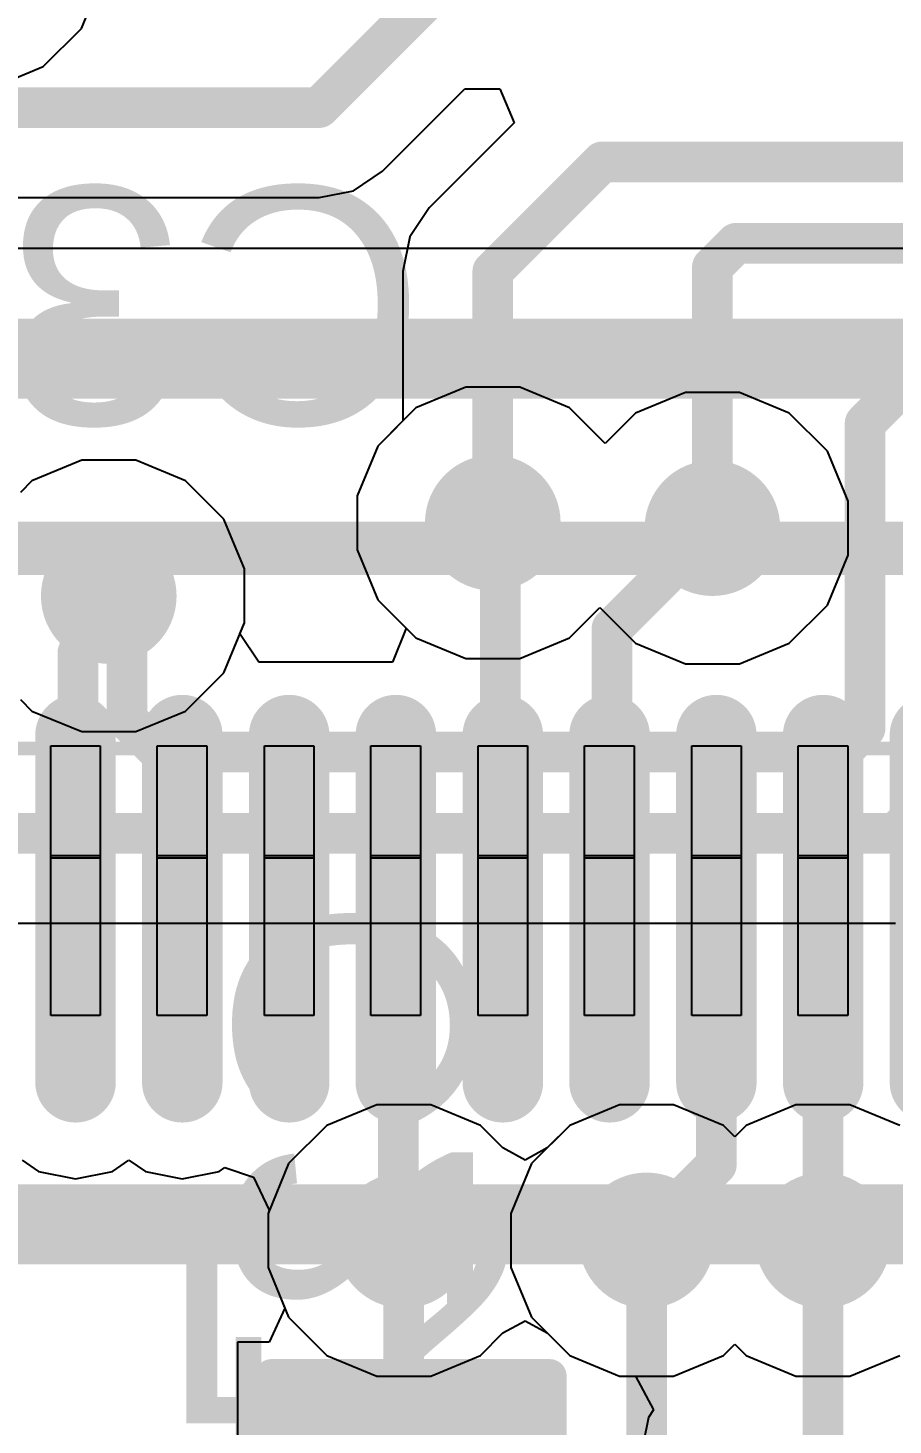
# Model space of a CAD drawing. Header units: inches. Extents: x -1 to 1.07, y -0.9 to 1.08.
# Drawn here: x -0.3859 to -0.2584, y -0.5272 to -0.3213 of the extents above; entities that cross this region are included whole.
import ezdxf

# ---------------------------------------------------------------- set-up
doc = ezdxf.new("R2010")
doc.units = ezdxf.units.IN
doc.header["$MEASUREMENT"] = 0
for name, color, linetype in [('BottomLayer', 5, 'Continuous'), ('BottomOverlay', 54, 'Continuous'), ('BottomPaste', 16, 'Continuous'), ('BottomSolder', 6, 'Continuous'), ('Mechanical15', 56, 'Continuous'), ('MidLayer1', 16, 'Continuous'), ('MidLayer2', 76, 'Continuous'), ('TopLayer', 1, 'Continuous'), ('TopOverlay', 2, 'Continuous'), ('TopPaste', 8, 'Continuous'), ('TopSolder', 216, 'Continuous'), ('ViaHoleLayer', 16, 'Continuous')]:
    doc.layers.add(name, color=color, linetype=linetype)
doc.styles.add('Arial', font='', dxfattribs={"height": 0.2})
doc.styles.get('Arial').set_extended_font_data('Arial')

# ---------------------------------------------------------------- blocks, each defined once
blk = doc.blocks.new('IC_V3S_22')
at = {"layer": 'TopLayer'}
h = blk.add_hatch(color=1, dxfattribs=at)
edge = h.paths.add_edge_path()
edge.add_arc((-0.1131, -0.32479), 0.003937, 180, 360)
edge.add_line((-0.109163, -0.32479), (-0.109163, -0.27361))
edge.add_arc((-0.1131, -0.27361), 0.003937, 0, 180)
edge.add_line((-0.117037, -0.27361), (-0.117037, -0.32479))
h = blk.add_hatch(color=1, dxfattribs=at)
edge = h.paths.add_edge_path()
edge.add_arc((-0.09736, -0.32479), 0.003937, 180, 360)
edge.add_line((-0.093423, -0.32479), (-0.093423, -0.27361))
edge.add_arc((-0.09736, -0.27361), 0.003937, 0, 180)
edge.add_line((-0.101297, -0.27361), (-0.101297, -0.32479))
h = blk.add_hatch(color=1, dxfattribs=at)
edge = h.paths.add_edge_path()
edge.add_arc((-0.0816, -0.32479), 0.003937, 180, 360)
edge.add_line((-0.077663, -0.32479), (-0.077663, -0.27361))
edge.add_arc((-0.0816, -0.27361), 0.003937, 0, 180)
edge.add_line((-0.085537, -0.27361), (-0.085537, -0.32479))
h = blk.add_hatch(color=1, dxfattribs=at)
edge = h.paths.add_edge_path()
edge.add_arc((-0.06587, -0.32479), 0.003937, 180, 360)
edge.add_line((-0.061933, -0.32479), (-0.061933, -0.27361))
edge.add_arc((-0.06587, -0.27361), 0.003937, 0, 180)
edge.add_line((-0.069807, -0.27361), (-0.069807, -0.32479))
h = blk.add_hatch(color=1, dxfattribs=at)
edge = h.paths.add_edge_path()
edge.add_arc((-0.0501, -0.32479), 0.003937, 180, 360)
edge.add_line((-0.046163, -0.32479), (-0.046163, -0.27361))
edge.add_arc((-0.0501, -0.27361), 0.003937, 0, 180)
edge.add_line((-0.054037, -0.27361), (-0.054037, -0.32479))
h = blk.add_hatch(color=1, dxfattribs=at)
edge = h.paths.add_edge_path()
edge.add_arc((-0.03437, -0.32479), 0.003937, 180, 360)
edge.add_line((-0.030433, -0.32479), (-0.030433, -0.27361))
edge.add_arc((-0.03437, -0.27361), 0.003937, 0, 180)
edge.add_line((-0.038307, -0.27361), (-0.038307, -0.32479))
h = blk.add_hatch(color=1, dxfattribs=at)
edge = h.paths.add_edge_path()
edge.add_arc((-0.01862, -0.32479), 0.003937, 180, 360)
edge.add_line((-0.014683, -0.32479), (-0.014683, -0.27361))
edge.add_arc((-0.01862, -0.27361), 0.003937, 0, 180)
edge.add_line((-0.022557, -0.27361), (-0.022557, -0.32479))
h = blk.add_hatch(color=1, dxfattribs=at)
edge = h.paths.add_edge_path()
edge.add_arc((-0.00287, -0.32479), 0.003937, 180, 360)
edge.add_line((0.001067, -0.32479), (0.001067, -0.27361))
edge.add_arc((-0.00287, -0.27361), 0.003937, 0, 180)
edge.add_line((-0.006807, -0.27361), (-0.006807, -0.32479))
at = {"layer": 'TopPaste'}
h = blk.add_hatch(color=8, dxfattribs=at)
edge = h.paths.add_edge_path()
edge.add_arc((-0.1131, -0.32479), 0.003937, 180, 360)
edge.add_line((-0.109163, -0.32479), (-0.109163, -0.27361))
edge.add_arc((-0.1131, -0.27361), 0.003937, 0, 180)
edge.add_line((-0.117037, -0.27361), (-0.117037, -0.32479))
h = blk.add_hatch(color=8, dxfattribs=at)
edge = h.paths.add_edge_path()
edge.add_arc((-0.09736, -0.32479), 0.003937, 180, 360)
edge.add_line((-0.093423, -0.32479), (-0.093423, -0.27361))
edge.add_arc((-0.09736, -0.27361), 0.003937, 0, 180)
edge.add_line((-0.101297, -0.27361), (-0.101297, -0.32479))
h = blk.add_hatch(color=8, dxfattribs=at)
edge = h.paths.add_edge_path()
edge.add_arc((-0.0816, -0.32479), 0.003937, 180, 360)
edge.add_line((-0.077663, -0.32479), (-0.077663, -0.27361))
edge.add_arc((-0.0816, -0.27361), 0.003937, 0, 180)
edge.add_line((-0.085537, -0.27361), (-0.085537, -0.32479))
h = blk.add_hatch(color=8, dxfattribs=at)
edge = h.paths.add_edge_path()
edge.add_arc((-0.06587, -0.32479), 0.003937, 180, 360)
edge.add_line((-0.061933, -0.32479), (-0.061933, -0.27361))
edge.add_arc((-0.06587, -0.27361), 0.003937, 0, 180)
edge.add_line((-0.069807, -0.27361), (-0.069807, -0.32479))
h = blk.add_hatch(color=8, dxfattribs=at)
edge = h.paths.add_edge_path()
edge.add_arc((-0.0501, -0.32479), 0.003937, 180, 360)
edge.add_line((-0.046163, -0.32479), (-0.046163, -0.27361))
edge.add_arc((-0.0501, -0.27361), 0.003937, 0, 180)
edge.add_line((-0.054037, -0.27361), (-0.054037, -0.32479))
h = blk.add_hatch(color=8, dxfattribs=at)
edge = h.paths.add_edge_path()
edge.add_arc((-0.03437, -0.32479), 0.003937, 180, 360)
edge.add_line((-0.030433, -0.32479), (-0.030433, -0.27361))
edge.add_arc((-0.03437, -0.27361), 0.003937, 0, 180)
edge.add_line((-0.038307, -0.27361), (-0.038307, -0.32479))
h = blk.add_hatch(color=8, dxfattribs=at)
edge = h.paths.add_edge_path()
edge.add_arc((-0.01862, -0.32479), 0.003937, 180, 360)
edge.add_line((-0.014683, -0.32479), (-0.014683, -0.27361))
edge.add_arc((-0.01862, -0.27361), 0.003937, 0, 180)
edge.add_line((-0.022557, -0.27361), (-0.022557, -0.32479))
h = blk.add_hatch(color=8, dxfattribs=at)
edge = h.paths.add_edge_path()
edge.add_arc((-0.00287, -0.32479), 0.003937, 180, 360)
edge.add_line((0.001067, -0.32479), (0.001067, -0.27361))
edge.add_arc((-0.00287, -0.27361), 0.003937, 0, 180)
edge.add_line((-0.006807, -0.27361), (-0.006807, -0.32479))
at = {"layer": 'TopSolder'}
h = blk.add_hatch(color=216, dxfattribs=at)
edge = h.paths.add_edge_path()
edge.add_arc((-0.1131, -0.32479), 0.005937, 180, 360)
edge.add_line((-0.107163, -0.32479), (-0.107163, -0.27361))
edge.add_arc((-0.1131, -0.27361), 0.005937, 0, 180)
edge.add_line((-0.119037, -0.27361), (-0.119037, -0.32479))
h = blk.add_hatch(color=216, dxfattribs=at)
edge = h.paths.add_edge_path()
edge.add_arc((-0.09736, -0.32479), 0.005937, 180, 360)
edge.add_line((-0.091423, -0.32479), (-0.091423, -0.27361))
edge.add_arc((-0.09736, -0.27361), 0.005937, 0, 180)
edge.add_line((-0.103297, -0.27361), (-0.103297, -0.32479))
h = blk.add_hatch(color=216, dxfattribs=at)
edge = h.paths.add_edge_path()
edge.add_arc((-0.0816, -0.32479), 0.005937, 180, 360)
edge.add_line((-0.075663, -0.32479), (-0.075663, -0.27361))
edge.add_arc((-0.0816, -0.27361), 0.005937, 0, 180)
edge.add_line((-0.087537, -0.27361), (-0.087537, -0.32479))
h = blk.add_hatch(color=216, dxfattribs=at)
edge = h.paths.add_edge_path()
edge.add_arc((-0.06587, -0.32479), 0.005937, 180, 360)
edge.add_line((-0.059933, -0.32479), (-0.059933, -0.27361))
edge.add_arc((-0.06587, -0.27361), 0.005937, 0, 180)
edge.add_line((-0.071807, -0.27361), (-0.071807, -0.32479))
h = blk.add_hatch(color=216, dxfattribs=at)
edge = h.paths.add_edge_path()
edge.add_arc((-0.0501, -0.32479), 0.005937, 180, 360)
edge.add_line((-0.044163, -0.32479), (-0.044163, -0.27361))
edge.add_arc((-0.0501, -0.27361), 0.005937, 0, 180)
edge.add_line((-0.056037, -0.27361), (-0.056037, -0.32479))
h = blk.add_hatch(color=216, dxfattribs=at)
edge = h.paths.add_edge_path()
edge.add_arc((-0.03437, -0.32479), 0.005937, 180, 360)
edge.add_line((-0.028433, -0.32479), (-0.028433, -0.27361))
edge.add_arc((-0.03437, -0.27361), 0.005937, 0, 180)
edge.add_line((-0.040307, -0.27361), (-0.040307, -0.32479))
h = blk.add_hatch(color=216, dxfattribs=at)
edge = h.paths.add_edge_path()
edge.add_arc((-0.01862, -0.32479), 0.005937, 180, 360)
edge.add_line((-0.012683, -0.32479), (-0.012683, -0.27361))
edge.add_arc((-0.01862, -0.27361), 0.005937, 0, 180)
edge.add_line((-0.024557, -0.27361), (-0.024557, -0.32479))
h = blk.add_hatch(color=216, dxfattribs=at)
edge = h.paths.add_edge_path()
edge.add_arc((-0.00287, -0.32479), 0.005937, 180, 360)
edge.add_line((0.003067, -0.32479), (0.003067, -0.27361))
edge.add_arc((-0.00287, -0.27361), 0.005937, 0, 180)
edge.add_line((-0.008807, -0.27361), (-0.008807, -0.32479))
h = blk.add_hatch(color=216, dxfattribs=at)
edge = h.paths.add_edge_path()
edge.add_arc((0.01287, -0.32479), 0.005937, 180, 360)
edge.add_line((0.018807, -0.32479), (0.018807, -0.27361))
edge.add_arc((0.01287, -0.27361), 0.005937, 0, 180)
edge.add_line((0.006933, -0.27361), (0.006933, -0.32479))
at = {"layer": 'Mechanical15'}
for p, q in [((-0.116742, -0.291732), (-0.116742, -0.275197)), ((-0.116742, -0.275197), (-0.109458, -0.275197)), ((-0.109458, -0.275197), (-0.109458, -0.291732)), ((-0.101042, -0.291732), (-0.101042, -0.275197)), ((-0.101042, -0.275197), (-0.093758, -0.275197)), ((-0.093758, -0.275197), (-0.093758, -0.291732)), ((-0.085242, -0.291732), (-0.085242, -0.275197)), ((-0.085242, -0.275197), (-0.077958, -0.275197)), ((-0.077958, -0.275197), (-0.077958, -0.291732)), ((-0.069542, -0.291732), (-0.069542, -0.275197)), ((-0.069542, -0.275197), (-0.062258, -0.275197)), ((-0.062258, -0.275197), (-0.062258, -0.291732)), ((-0.053742, -0.291732), (-0.053742, -0.275197)), ((-0.053742, -0.275197), (-0.046458, -0.275197)), ((-0.046458, -0.275197), (-0.046458, -0.291732)), ((-0.038042, -0.291732), (-0.038042, -0.275197)), ((-0.038042, -0.275197), (-0.030758, -0.275197)), ((-0.030758, -0.275197), (-0.030758, -0.291732)), ((-0.022242, -0.291732), (-0.022242, -0.275197)), ((-0.022242, -0.275197), (-0.014958, -0.275197)), ((-0.014958, -0.275197), (-0.014958, -0.291732)), ((-0.006542, -0.291732), (-0.006542, -0.275197)), ((-0.006542, -0.275197), (0.000742, -0.275197)), ((0.000742, -0.275197), (0.000742, -0.291732)), ((-0.116742, -0.314961), (-0.116742, -0.291339)), ((-0.116742, -0.291339), (-0.109458, -0.291339)), ((-0.116742, -0.291732), (-0.116742, -0.291732)), ((-0.109458, -0.291732), (-0.116742, -0.291732)), ((-0.109458, -0.291339), (-0.109458, -0.314961)), ((-0.101042, -0.314961), (-0.101042, -0.291339)), ((-0.101042, -0.291339), (-0.093758, -0.291339)), ((-0.101042, -0.291732), (-0.101042, -0.291732)), ((-0.093758, -0.291732), (-0.101042, -0.291732)), ((-0.093758, -0.291339), (-0.093758, -0.314961)), ((-0.085242, -0.314961), (-0.085242, -0.291339)), ((-0.085242, -0.291339), (-0.077958, -0.291339)), ((-0.085242, -0.291732), (-0.085242, -0.291732)), ((-0.077958, -0.291732), (-0.085242, -0.291732)), ((-0.077958, -0.291339), (-0.077958, -0.314961)), ((-0.069542, -0.314961), (-0.069542, -0.291339)), ((-0.069542, -0.291339), (-0.062258, -0.291339)), ((-0.069542, -0.291732), (-0.069542, -0.291732)), ((-0.062258, -0.291732), (-0.069542, -0.291732)), ((-0.062258, -0.291339), (-0.062258, -0.314961)), ((-0.053742, -0.314961), (-0.053742, -0.291339)), ((-0.053742, -0.291339), (-0.046458, -0.291339)), ((-0.053742, -0.291732), (-0.053742, -0.291732)), ((-0.046458, -0.291732), (-0.053742, -0.291732)), ((-0.046458, -0.291339), (-0.046458, -0.314961)), ((-0.038042, -0.314961), (-0.038042, -0.291339)), ((-0.038042, -0.291339), (-0.030758, -0.291339)), ((-0.038042, -0.291732), (-0.038042, -0.291732)), ((-0.030758, -0.291732), (-0.038042, -0.291732)), ((-0.030758, -0.291339), (-0.030758, -0.314961)), ((-0.022242, -0.314961), (-0.022242, -0.291339)), ((-0.022242, -0.291339), (-0.014958, -0.291339)), ((-0.022242, -0.291732), (-0.022242, -0.291732)), ((-0.014958, -0.291732), (-0.022242, -0.291732)), ((-0.014958, -0.291339), (-0.014958, -0.314961)), ((-0.006542, -0.314961), (-0.006542, -0.291339)), ((-0.006542, -0.291339), (0.000742, -0.291339)), ((-0.006542, -0.291732), (-0.006542, -0.291732)), ((0.000742, -0.291732), (-0.006542, -0.291732)), ((0.000742, -0.291339), (0.000742, -0.314961)), ((-0.116742, -0.314961), (-0.116742, -0.314961)), ((-0.109458, -0.314961), (-0.116742, -0.314961)), ((-0.101042, -0.314961), (-0.101042, -0.314961)), ((-0.093758, -0.314961), (-0.101042, -0.314961)), ((-0.085242, -0.314961), (-0.085242, -0.314961)), ((-0.077958, -0.314961), (-0.085242, -0.314961)), ((-0.069542, -0.314961), (-0.069542, -0.314961)), ((-0.062258, -0.314961), (-0.069542, -0.314961)), ((-0.053742, -0.314961), (-0.053742, -0.314961)), ((-0.046458, -0.314961), (-0.053742, -0.314961)), ((-0.038042, -0.314961), (-0.038042, -0.314961)), ((-0.030758, -0.314961), (-0.038042, -0.314961)), ((-0.022242, -0.314961), (-0.022242, -0.314961)), ((-0.014958, -0.314961), (-0.022242, -0.314961)), ((-0.006542, -0.314961), (-0.006542, -0.314961)), ((0.000742, -0.314961), (-0.006542, -0.314961))]:
    blk.add_line(p, q, dxfattribs=at)
blk.add_lwpolyline([(-0.270591, -0.275591, 0.002, 0.002, 0), (0.280591, -0.275591, 0.002, 0.002, 0)], format="xyseb", dxfattribs=at)
at = {"layer": 'TopOverlay'}
blk.add_lwpolyline([(-0.24106, -0.24606, 0.007874, 0.007874, 0), (0.25106, -0.24606, 0.007874, 0.007874, 0)], format="xyseb", dxfattribs=at)
blk = doc.blocks.new('C0603_S_B_102')
at = {"layer": 'BottomLayer'}
for points in [[(-0.015, 0.015), (0.015, 0.015), (0.015, -0.015), (-0.015, -0.015)], [(0.04, 0.015), (0.07, 0.015), (0.07, -0.015), (0.04, -0.015)]]:
    blk.add_hatch(color=5, dxfattribs=at).paths.add_polyline_path(points)
at = {"layer": 'BottomPaste'}
for points in [[(-0.015, 0.015), (0.015, 0.015), (0.015, -0.015), (-0.015, -0.015)], [(0.04, 0.015), (0.07, 0.015), (0.07, -0.015), (0.04, -0.015)]]:
    blk.add_hatch(color=16, dxfattribs=at).paths.add_polyline_path(points)
at = {"layer": 'BottomSolder'}
for points in [[(-0.019, 0.019), (0.019, 0.019), (0.019, -0.019), (-0.019, -0.019)], [(0.036, 0.019), (0.074, 0.019), (0.074, -0.019), (0.036, -0.019)]]:
    blk.add_hatch(color=6, dxfattribs=at).paths.add_polyline_path(points)
at = {"layer": 'BottomOverlay'}
for points in [[(0.014, 0.021, 0.005, 0.005, 0), (-0.02, 0.021, 0.005, 0.005, 0)], [(-0.02, 0.01, 0.005, 0.005, 0), (-0.02, 0.021, 0.005, 0.005, 0)], [(0.076, 0.021, 0.005, 0.005, 0), (0.041, 0.021, 0.005, 0.005, 0)], [(0.076, 0.011, 0.005, 0.005, 0), (0.076, 0.021, 0.005, 0.005, 0)], [(-0.02, -0.02, 0.005, 0.005, 0), (-0.02, 0.01, 0.005, 0.005, 0)], [(0.076, -0.02, 0.005, 0.005, 0), (0.076, 0.011, 0.005, 0.005, 0)], [(0.02362, -0.00787, 0.005, 0.005, 0), (0.02362, 0.00787, 0.005, 0.005, 0)], [(0.0315, -0.00787, 0.005, 0.005, 0), (0.0315, 0.00787, 0.005, 0.005, 0)], [(-0.02, -0.02, 0.005, 0.005, 0), (0.015, -0.02, 0.005, 0.005, 0)], [(0.076, -0.02, 0.005, 0.005, 0), (0.04, -0.02, 0.005, 0.005, 0)]]:
    blk.add_lwpolyline(points, format="xyseb", dxfattribs=at)
for points in [[(-0.02125, 0.021, 0.0025, 0.0025, 1), (-0.01875, 0.021, 0.0025, 0.0025, 1)], [(-0.02125, 0.021, 0.0025, 0.0025, 1), (-0.01875, 0.021, 0.0025, 0.0025, 1)], [(0.01275, 0.021, 0.0025, 0.0025, 1), (0.01525, 0.021, 0.0025, 0.0025, 1)], [(0.03975, 0.021, 0.0025, 0.0025, 1), (0.04225, 0.021, 0.0025, 0.0025, 1)], [(0.07475, 0.021, 0.0025, 0.0025, 1), (0.07725, 0.021, 0.0025, 0.0025, 1)], [(0.07475, 0.021, 0.0025, 0.0025, 1), (0.07725, 0.021, 0.0025, 0.0025, 1)], [(-0.02125, 0.01, 0.0025, 0.0025, 1), (-0.01875, 0.01, 0.0025, 0.0025, 1)], [(-0.02125, 0.01, 0.0025, 0.0025, 1), (-0.01875, 0.01, 0.0025, 0.0025, 1)], [(0.07475, 0.011, 0.0025, 0.0025, 1), (0.07725, 0.011, 0.0025, 0.0025, 1)], [(0.07475, 0.011, 0.0025, 0.0025, 1), (0.07725, 0.011, 0.0025, 0.0025, 1)], [(0.02237, 0.00787, 0.0025, 0.0025, 1), (0.02487, 0.00787, 0.0025, 0.0025, 1)], [(0.03025, 0.00787, 0.0025, 0.0025, 1), (0.03275, 0.00787, 0.0025, 0.0025, 1)], [(0.02237, -0.00787, 0.0025, 0.0025, 1), (0.02487, -0.00787, 0.0025, 0.0025, 1)], [(0.03025, -0.00787, 0.0025, 0.0025, 1), (0.03275, -0.00787, 0.0025, 0.0025, 1)], [(-0.02125, -0.02, 0.0025, 0.0025, 1), (-0.01875, -0.02, 0.0025, 0.0025, 1)], [(-0.02125, -0.02, 0.0025, 0.0025, 1), (-0.01875, -0.02, 0.0025, 0.0025, 1)], [(0.01375, -0.02, 0.0025, 0.0025, 1), (0.01625, -0.02, 0.0025, 0.0025, 1)], [(0.03875, -0.02, 0.0025, 0.0025, 1), (0.04125, -0.02, 0.0025, 0.0025, 1)], [(0.07475, -0.02, 0.0025, 0.0025, 1), (0.07725, -0.02, 0.0025, 0.0025, 1)], [(0.07475, -0.02, 0.0025, 0.0025, 1), (0.07725, -0.02, 0.0025, 0.0025, 1)]]:
    blk.add_lwpolyline(points, format="xyseb", close=True, dxfattribs=at)

msp = doc.modelspace()

# ---------------------------------------------------------------- hatches: boundary and pattern name
at = {"layer": 'BottomLayer'}
h = msp.add_hatch(color=5, dxfattribs=at)
edge = h.paths.add_edge_path()
edge.add_arc((-0.31738, -0.39422), 0.01, 0, 360)
h = msp.add_hatch(color=5, dxfattribs=at)
edge = h.paths.add_edge_path()
edge.add_arc((-0.285, -0.395), 0.01, 0, 360)
h = msp.add_hatch(color=5, dxfattribs=at)
edge = h.paths.add_edge_path()
edge.add_arc((-0.374, -0.405), 0.01, 0, 360)
h = msp.add_hatch(color=5, dxfattribs=at)
edge = h.paths.add_edge_path()
edge.add_arc((-0.33052, -0.5), 0.01, 0, 360)
h = msp.add_hatch(color=5, dxfattribs=at)
edge = h.paths.add_edge_path()
edge.add_arc((-0.29471, -0.5), 0.01, 0, 360)
h = msp.add_hatch(color=5, dxfattribs=at)
edge = h.paths.add_edge_path()
edge.add_arc((-0.26871, -0.5), 0.01, 0, 360)
at = {"layer": 'MidLayer1'}
h = msp.add_hatch(color=16, dxfattribs=at)
edge = h.paths.add_edge_path()
edge.add_arc((-0.31738, -0.39422), 0.01, 0, 360)
h = msp.add_hatch(color=16, dxfattribs=at)
edge = h.paths.add_edge_path()
edge.add_arc((-0.285, -0.395), 0.01, 0, 360)
h = msp.add_hatch(color=16, dxfattribs=at)
edge = h.paths.add_edge_path()
edge.add_arc((-0.374, -0.405), 0.01, 0, 360)
h = msp.add_hatch(color=16, dxfattribs=at)
edge = h.paths.add_edge_path()
edge.add_arc((-0.33052, -0.5), 0.01, 0, 360)
h = msp.add_hatch(color=16, dxfattribs=at)
edge = h.paths.add_edge_path()
edge.add_arc((-0.29471, -0.5), 0.01, 0, 360)
h = msp.add_hatch(color=16, dxfattribs=at)
edge = h.paths.add_edge_path()
edge.add_arc((-0.26871, -0.5), 0.01, 0, 360)
at = {"layer": 'MidLayer2'}
h = msp.add_hatch(color=76, dxfattribs=at)
edge = h.paths.add_edge_path()
edge.add_arc((-0.31738, -0.39422), 0.01, 0, 360)
h = msp.add_hatch(color=76, dxfattribs=at)
edge = h.paths.add_edge_path()
edge.add_arc((-0.285, -0.395), 0.01, 0, 360)
h = msp.add_hatch(color=76, dxfattribs=at)
edge = h.paths.add_edge_path()
edge.add_arc((-0.374, -0.405), 0.01, 0, 360)
h = msp.add_hatch(color=76, dxfattribs=at)
edge = h.paths.add_edge_path()
edge.add_arc((-0.33052, -0.5), 0.01, 0, 360)
h = msp.add_hatch(color=76, dxfattribs=at)
edge = h.paths.add_edge_path()
edge.add_arc((-0.29471, -0.5), 0.01, 0, 360)
h = msp.add_hatch(color=76, dxfattribs=at)
edge = h.paths.add_edge_path()
edge.add_arc((-0.26871, -0.5), 0.01, 0, 360)
at = {"layer": 'TopLayer'}
h = msp.add_hatch(color=1, dxfattribs=at)
edge = h.paths.add_edge_path()
edge.add_arc((-0.31738, -0.39422), 0.01, 0, 360)
h = msp.add_hatch(color=1, dxfattribs=at)
edge = h.paths.add_edge_path()
edge.add_arc((-0.285, -0.395), 0.01, 0, 360)
h = msp.add_hatch(color=1, dxfattribs=at)
edge = h.paths.add_edge_path()
edge.add_arc((-0.374, -0.405), 0.01, 0, 360)
h = msp.add_hatch(color=1, dxfattribs=at)
edge = h.paths.add_edge_path()
edge.add_arc((-0.33052, -0.5), 0.01, 0, 360)
h = msp.add_hatch(color=1, dxfattribs=at)
edge = h.paths.add_edge_path()
edge.add_arc((-0.29471, -0.5), 0.01, 0, 360)
h = msp.add_hatch(color=1, dxfattribs=at)
edge = h.paths.add_edge_path()
edge.add_arc((-0.26871, -0.5), 0.01, 0, 360)
at = {"layer": 'ViaHoleLayer'}
h = msp.add_hatch(color=16, dxfattribs=at)
edge = h.paths.add_edge_path()
edge.add_arc((-0.31738, -0.39422), 0.005, 0, 360)
h = msp.add_hatch(color=16, dxfattribs=at)
edge = h.paths.add_edge_path()
edge.add_arc((-0.285, -0.395), 0.005, 0, 360)
h = msp.add_hatch(color=16, dxfattribs=at)
edge = h.paths.add_edge_path()
edge.add_arc((-0.374, -0.405), 0.005, 0, 360)
h = msp.add_hatch(color=16, dxfattribs=at)
edge = h.paths.add_edge_path()
edge.add_arc((-0.33052, -0.5), 0.005, 0, 360)
h = msp.add_hatch(color=16, dxfattribs=at)
edge = h.paths.add_edge_path()
edge.add_arc((-0.29471, -0.5), 0.005, 0, 360)
h = msp.add_hatch(color=16, dxfattribs=at)
edge = h.paths.add_edge_path()
edge.add_arc((-0.26871, -0.5), 0.005, 0, 360)

# ---------------------------------------------------------------- linework, layer by layer
at = {"layer": 'BottomLayer'}
for p, q in [((-0.33363, -0.34237), (-0.32151, -0.33025)), ((-0.32151, -0.33025), (-0.31632, -0.33025)), ((-0.31632, -0.33025), (-0.31424, -0.33525)), ((-0.31424, -0.33525), (-0.32676, -0.34777)), ((-0.33793, -0.34525), (-0.33363, -0.34237)), ((-0.343, -0.34625), (-0.33793, -0.34525)), ((-0.44, -0.34625), (-0.343, -0.34625)), ((-0.32676, -0.34777), (-0.32963, -0.35207)), ((-0.32963, -0.35207), (-0.33064, -0.35714)), ((-0.33064, -0.35714), (-0.33064, -0.37919)), ((-0.33064, -0.37919), (-0.33434, -0.38289)), ((-0.33434, -0.38289), (-0.33738, -0.39024)), ((-0.37798, -0.385), (-0.38533, -0.38804)), ((-0.37002, -0.385), (-0.37798, -0.385)), ((-0.36267, -0.38804), (-0.37002, -0.385)), ((-0.38533, -0.38804), (-0.387, -0.38972)), ((-0.35704, -0.39367), (-0.36267, -0.38804)), ((-0.33738, -0.39024), (-0.33738, -0.3982)), ((-0.354, -0.40102), (-0.35704, -0.39367)), ((-0.33738, -0.3982), (-0.33434, -0.40555)), ((-0.354, -0.40898), (-0.354, -0.40102)), ((-0.33434, -0.40555), (-0.33014, -0.40975)), ((-0.35467, -0.41059), (-0.354, -0.40898)), ((-0.33014, -0.40975), (-0.33216, -0.41475)), ((-0.35189, -0.41475), (-0.35467, -0.41059)), ((-0.33216, -0.41475), (-0.35189, -0.41475)), ((-0.39, -0.45325), (-0.25803, -0.45325)), ((-0.3345, -0.48), (-0.34185, -0.48304)), ((-0.32654, -0.48), (-0.3345, -0.48)), ((-0.31919, -0.48304), (-0.32654, -0.48)), ((-0.29869, -0.48), (-0.30604, -0.48304)), ((-0.29074, -0.48), (-0.29869, -0.48)), ((-0.28338, -0.48304), (-0.29074, -0.48)), ((-0.27269, -0.48), (-0.28004, -0.48304)), ((-0.26474, -0.48), (-0.27269, -0.48)), ((-0.25738, -0.48304), (-0.26474, -0.48)), ((-0.34185, -0.48304), (-0.34748, -0.48867)), ((-0.31588, -0.48635), (-0.31919, -0.48304)), ((-0.30604, -0.48304), (-0.30935, -0.48635)), ((-0.28171, -0.48472), (-0.28338, -0.48304)), ((-0.28004, -0.48304), (-0.28171, -0.48472)), ((-0.31262, -0.48815), (-0.31588, -0.48635)), ((-0.30935, -0.48635), (-0.31262, -0.48815)), ((-0.34748, -0.48867), (-0.35052, -0.49602)), ((-0.35052, -0.49602), (-0.35052, -0.50398)), ((-0.35052, -0.50398), (-0.34803, -0.51)), ((-0.34803, -0.51), (-0.35034, -0.515)), ((-0.35034, -0.515), (-0.355, -0.515)), ((-0.355, -0.515), (-0.355, -0.565))]:
    msp.add_line(p, q, dxfattribs=at)
for points in [[(-0.343, -0.333, 0.006, 0.006, 0), (-0.327, -0.317, 0.006, 0.006, 0)], [(-0.507, -0.333, 0.006, 0.006, 0), (-0.343, -0.333, 0.006, 0.006, 0)], [(-0.31738, -0.35714, 0.006, 0.006, 0), (-0.30124, -0.341, 0.006, 0.006, 0)], [(-0.30124, -0.341, 0.006, 0.006, 0), (-0.11851, -0.341, 0.006, 0.006, 0)], [(-0.285, -0.35651, 0.006, 0.006, 0), (-0.28149, -0.353, 0.006, 0.006, 0)], [(-0.28149, -0.353, 0.006, 0.006, 0), (-0.13051, -0.353, 0.006, 0.006, 0)], [(-0.31738, -0.39422, 0.006, 0.006, 0), (-0.31738, -0.35714, 0.006, 0.006, 0)], [(-0.285, -0.395, 0.006, 0.006, 0), (-0.285, -0.35651, 0.006, 0.006, 0)], [(-0.26249, -0.37954, 0.006, 0.006, 0), (-0.25194, -0.369, 0.006, 0.006, 0)], [(-0.26249, -0.42449, 0.006, 0.006, 0), (-0.26249, -0.37954, 0.006, 0.006, 0)], [(-0.374, -0.405, 0.006, 0.006, 0), (-0.37132, -0.40768, 0.006, 0.006, 0)], [(-0.37132, -0.42316, 0.006, 0.006, 0), (-0.37132, -0.40768, 0.006, 0.006, 0)], [(-0.37132, -0.42316, 0.006, 0.006, 0), (-0.36649, -0.428, 0.006, 0.006, 0)], [(-0.266, -0.428, 0.006, 0.006, 0), (-0.26249, -0.42449, 0.006, 0.006, 0)], [(-0.36649, -0.428, 0.006, 0.006, 0), (-0.266, -0.428, 0.006, 0.006, 0)], [(-0.25803, -0.44, 0.006, 0.006, 0), (-0.25049, -0.43246, 0.006, 0.006, 0)], [(-0.39, -0.44, 0.006, 0.006, 0), (-0.25803, -0.44, 0.006, 0.006, 0)], [(-0.33052, -0.53948, 0.006, 0.006, 0), (-0.33052, -0.5, 0.006, 0.006, 0)], [(-0.29471, -0.61971, 0.006, 0.006, 0), (-0.29471, -0.5, 0.006, 0.006, 0)], [(-0.26871, -0.62871, 0.006, 0.006, 0), (-0.26871, -0.5, 0.006, 0.006, 0)]]:
    msp.add_lwpolyline(points, format="xyseb", dxfattribs=at)
for points in [[(-0.3445, -0.333, 0.003, 0.003, 1), (-0.3415, -0.333, 0.003, 0.003, 1)], [(-0.3445, -0.333, 0.003, 0.003, 1), (-0.3415, -0.333, 0.003, 0.003, 1)], [(-0.30274, -0.341, 0.003, 0.003, 1), (-0.29974, -0.341, 0.003, 0.003, 1)], [(-0.30274, -0.341, 0.003, 0.003, 1), (-0.29974, -0.341, 0.003, 0.003, 1)], [(-0.28299, -0.353, 0.003, 0.003, 1), (-0.27999, -0.353, 0.003, 0.003, 1)], [(-0.28299, -0.353, 0.003, 0.003, 1), (-0.27999, -0.353, 0.003, 0.003, 1)], [(-0.31888, -0.35714, 0.003, 0.003, 1), (-0.31588, -0.35714, 0.003, 0.003, 1)], [(-0.31888, -0.35714, 0.003, 0.003, 1), (-0.31588, -0.35714, 0.003, 0.003, 1)], [(-0.2865, -0.35651, 0.003, 0.003, 1), (-0.2835, -0.35651, 0.003, 0.003, 1)], [(-0.2865, -0.35651, 0.003, 0.003, 1), (-0.2835, -0.35651, 0.003, 0.003, 1)], [(-0.26399, -0.37954, 0.003, 0.003, 1), (-0.26099, -0.37954, 0.003, 0.003, 1)], [(-0.26399, -0.37954, 0.003, 0.003, 1), (-0.26099, -0.37954, 0.003, 0.003, 1)], [(-0.31888, -0.39422, 0.003, 0.003, 1), (-0.31588, -0.39422, 0.003, 0.003, 1)], [(-0.2865, -0.395, 0.003, 0.003, 1), (-0.2835, -0.395, 0.003, 0.003, 1)], [(-0.3755, -0.405, 0.003, 0.003, 1), (-0.3725, -0.405, 0.003, 0.003, 1)], [(-0.37282, -0.40768, 0.003, 0.003, 1), (-0.36982, -0.40768, 0.003, 0.003, 1)], [(-0.37282, -0.40768, 0.003, 0.003, 1), (-0.36982, -0.40768, 0.003, 0.003, 1)], [(-0.37282, -0.42316, 0.003, 0.003, 1), (-0.36982, -0.42316, 0.003, 0.003, 1)], [(-0.37282, -0.42316, 0.003, 0.003, 1), (-0.36982, -0.42316, 0.003, 0.003, 1)], [(-0.26399, -0.42449, 0.003, 0.003, 1), (-0.26099, -0.42449, 0.003, 0.003, 1)], [(-0.26399, -0.42449, 0.003, 0.003, 1), (-0.26099, -0.42449, 0.003, 0.003, 1)], [(-0.36799, -0.428, 0.003, 0.003, 1), (-0.36499, -0.428, 0.003, 0.003, 1)], [(-0.36799, -0.428, 0.003, 0.003, 1), (-0.36499, -0.428, 0.003, 0.003, 1)], [(-0.2675, -0.428, 0.003, 0.003, 1), (-0.2645, -0.428, 0.003, 0.003, 1)], [(-0.2675, -0.428, 0.003, 0.003, 1), (-0.2645, -0.428, 0.003, 0.003, 1)], [(-0.25953, -0.44, 0.003, 0.003, 1), (-0.25653, -0.44, 0.003, 0.003, 1)], [(-0.25953, -0.44, 0.003, 0.003, 1), (-0.25653, -0.44, 0.003, 0.003, 1)], [(-0.33202, -0.5, 0.003, 0.003, 1), (-0.32902, -0.5, 0.003, 0.003, 1)], [(-0.29621, -0.5, 0.003, 0.003, 1), (-0.29321, -0.5, 0.003, 0.003, 1)], [(-0.27021, -0.5, 0.003, 0.003, 1), (-0.26721, -0.5, 0.003, 0.003, 1)]]:
    msp.add_lwpolyline(points, format="xyseb", close=True, dxfattribs=at)
at = {"layer": 'MidLayer1'}
for p, q in [((-0.32136, -0.37422), (-0.32871, -0.37726)), ((-0.31341, -0.37422), (-0.32136, -0.37422)), ((-0.30605, -0.37726), (-0.31341, -0.37422)), ((-0.28898, -0.375), (-0.29633, -0.37804)), ((-0.28102, -0.375), (-0.28898, -0.375)), ((-0.27367, -0.37804), (-0.28102, -0.375)), ((-0.32871, -0.37726), (-0.33434, -0.38289)), ((-0.3008, -0.38252), (-0.30605, -0.37726)), ((-0.29633, -0.37804), (-0.3008, -0.38252)), ((-0.26804, -0.38367), (-0.27367, -0.37804)), ((-0.33434, -0.38289), (-0.33738, -0.39024)), ((-0.37798, -0.385), (-0.38533, -0.38804)), ((-0.37002, -0.385), (-0.37798, -0.385)), ((-0.36267, -0.38804), (-0.37002, -0.385)), ((-0.265, -0.39102), (-0.26804, -0.38367)), ((-0.38533, -0.38804), (-0.387, -0.38972)), ((-0.35704, -0.39367), (-0.36267, -0.38804)), ((-0.33738, -0.39024), (-0.33738, -0.3982)), ((-0.265, -0.39898), (-0.265, -0.39102)), ((-0.354, -0.40102), (-0.35704, -0.39367)), ((-0.33738, -0.3982), (-0.33434, -0.40555)), ((-0.26804, -0.40633), (-0.265, -0.39898)), ((-0.354, -0.40898), (-0.354, -0.40102)), ((-0.33434, -0.40555), (-0.32871, -0.41117)), ((-0.30605, -0.41117), (-0.30158, -0.4067)), ((-0.30158, -0.4067), (-0.29633, -0.41196)), ((-0.27367, -0.41196), (-0.26804, -0.40633)), ((-0.35704, -0.41633), (-0.354, -0.40898)), ((-0.32871, -0.41117), (-0.32136, -0.41422)), ((-0.31341, -0.41422), (-0.30605, -0.41117)), ((-0.29633, -0.41196), (-0.28898, -0.415)), ((-0.28102, -0.415), (-0.27367, -0.41196)), ((-0.32136, -0.41422), (-0.31341, -0.41422)), ((-0.28898, -0.415), (-0.28102, -0.415)), ((-0.36267, -0.42196), (-0.35704, -0.41633)), ((-0.387, -0.42028), (-0.38533, -0.42196)), ((-0.38533, -0.42196), (-0.37798, -0.425)), ((-0.37002, -0.425), (-0.36267, -0.42196)), ((-0.37798, -0.425), (-0.37002, -0.425)), ((-0.3345, -0.48), (-0.34185, -0.48304)), ((-0.32654, -0.48), (-0.3345, -0.48)), ((-0.31919, -0.48304), (-0.32654, -0.48)), ((-0.29869, -0.48), (-0.30604, -0.48304)), ((-0.29074, -0.48), (-0.29869, -0.48)), ((-0.28338, -0.48304), (-0.29074, -0.48)), ((-0.27269, -0.48), (-0.28004, -0.48304)), ((-0.26474, -0.48), (-0.27269, -0.48)), ((-0.25738, -0.48304), (-0.26474, -0.48)), ((-0.34185, -0.48304), (-0.34748, -0.48867)), ((-0.31588, -0.48635), (-0.31919, -0.48304)), ((-0.30604, -0.48304), (-0.30935, -0.48635)), ((-0.28171, -0.48472), (-0.28338, -0.48304)), ((-0.28004, -0.48304), (-0.28171, -0.48472)), ((-0.31262, -0.48815), (-0.31588, -0.48635)), ((-0.30935, -0.48635), (-0.31262, -0.48815)), ((-0.34748, -0.48867), (-0.35052, -0.49602)), ((-0.35052, -0.49602), (-0.35052, -0.50398)), ((-0.35052, -0.50398), (-0.34748, -0.51133)), ((-0.34748, -0.51133), (-0.34185, -0.51696)), ((-0.31588, -0.51365), (-0.31262, -0.51185)), ((-0.31262, -0.51185), (-0.30935, -0.51365)), ((-0.31919, -0.51696), (-0.31588, -0.51365)), ((-0.30935, -0.51365), (-0.30604, -0.51696)), ((-0.34185, -0.51696), (-0.3345, -0.52)), ((-0.32654, -0.52), (-0.31919, -0.51696)), ((-0.30604, -0.51696), (-0.29869, -0.52)), ((-0.29074, -0.52), (-0.28338, -0.51696)), ((-0.28338, -0.51696), (-0.28171, -0.51528)), ((-0.28171, -0.51528), (-0.28004, -0.51696)), ((-0.28004, -0.51696), (-0.27269, -0.52)), ((-0.26474, -0.52), (-0.25738, -0.51696)), ((-0.3345, -0.52), (-0.32654, -0.52)), ((-0.29869, -0.52), (-0.29074, -0.52)), ((-0.27269, -0.52), (-0.26474, -0.52))]:
    msp.add_line(p, q, dxfattribs=at)
at = {"layer": 'MidLayer2'}
for p, q in [((-0.37804, -0.32133), (-0.375, -0.31398)), ((-0.38367, -0.32696), (-0.37804, -0.32133)), ((-0.39102, -0.33), (-0.38367, -0.32696)), ((-0.32136, -0.37422), (-0.32871, -0.37726)), ((-0.31341, -0.37422), (-0.32136, -0.37422)), ((-0.30605, -0.37726), (-0.31341, -0.37422)), ((-0.28898, -0.375), (-0.29633, -0.37804)), ((-0.28102, -0.375), (-0.28898, -0.375)), ((-0.27367, -0.37804), (-0.28102, -0.375)), ((-0.32871, -0.37726), (-0.33434, -0.38289)), ((-0.3008, -0.38252), (-0.30605, -0.37726)), ((-0.29633, -0.37804), (-0.3008, -0.38252)), ((-0.26804, -0.38367), (-0.27367, -0.37804)), ((-0.33434, -0.38289), (-0.33738, -0.39024)), ((-0.37798, -0.385), (-0.38533, -0.38804)), ((-0.37002, -0.385), (-0.37798, -0.385)), ((-0.36267, -0.38804), (-0.37002, -0.385)), ((-0.265, -0.39102), (-0.26804, -0.38367)), ((-0.38533, -0.38804), (-0.387, -0.38972)), ((-0.35704, -0.39367), (-0.36267, -0.38804)), ((-0.33738, -0.39024), (-0.33738, -0.3982)), ((-0.265, -0.39898), (-0.265, -0.39102)), ((-0.354, -0.40102), (-0.35704, -0.39367)), ((-0.33738, -0.3982), (-0.33434, -0.40555)), ((-0.26804, -0.40633), (-0.265, -0.39898)), ((-0.354, -0.40898), (-0.354, -0.40102)), ((-0.33434, -0.40555), (-0.32871, -0.41117)), ((-0.30605, -0.41117), (-0.30158, -0.4067)), ((-0.30158, -0.4067), (-0.29633, -0.41196)), ((-0.27367, -0.41196), (-0.26804, -0.40633)), ((-0.35704, -0.41633), (-0.354, -0.40898)), ((-0.32871, -0.41117), (-0.32136, -0.41422)), ((-0.31341, -0.41422), (-0.30605, -0.41117)), ((-0.29633, -0.41196), (-0.28898, -0.415)), ((-0.28102, -0.415), (-0.27367, -0.41196)), ((-0.32136, -0.41422), (-0.31341, -0.41422)), ((-0.28898, -0.415), (-0.28102, -0.415)), ((-0.36267, -0.42196), (-0.35704, -0.41633)), ((-0.387, -0.42028), (-0.38533, -0.42196)), ((-0.38533, -0.42196), (-0.37798, -0.425)), ((-0.37002, -0.425), (-0.36267, -0.42196)), ((-0.37798, -0.425), (-0.37002, -0.425)), ((-0.29869, -0.48), (-0.30604, -0.48304)), ((-0.29074, -0.48), (-0.29869, -0.48)), ((-0.28338, -0.48304), (-0.29074, -0.48)), ((-0.27269, -0.48), (-0.28004, -0.48304)), ((-0.26474, -0.48), (-0.27269, -0.48)), ((-0.25738, -0.48304), (-0.26474, -0.48)), ((-0.30604, -0.48304), (-0.31167, -0.48867)), ((-0.28171, -0.48472), (-0.28338, -0.48304)), ((-0.28004, -0.48304), (-0.28171, -0.48472)), ((-0.31167, -0.48867), (-0.31471, -0.49602)), ((-0.31471, -0.49602), (-0.31471, -0.50398)), ((-0.31471, -0.50398), (-0.31167, -0.51133)), ((-0.31167, -0.51133), (-0.30604, -0.51696)), ((-0.30604, -0.51696), (-0.29869, -0.52)), ((-0.29869, -0.52), (-0.29635, -0.52)), ((-0.29635, -0.52), (-0.29369, -0.525)), ((-0.29369, -0.525), (-0.29442, -0.5261)), ((-0.29442, -0.5261), (-0.2952, -0.53))]:
    msp.add_line(p, q, dxfattribs=at)
at = {"layer": 'TopLayer'}
for p, q in [((-0.12172, -0.35378), (-0.45934, -0.35378)), ((-0.38678, -0.48819), (-0.38434, -0.48982)), ((-0.38434, -0.48982), (-0.3789, -0.4909)), ((-0.3789, -0.4909), (-0.37346, -0.48982)), ((-0.37346, -0.48982), (-0.37103, -0.48819)), ((-0.37103, -0.48819), (-0.3686, -0.48982)), ((-0.3686, -0.48982), (-0.36316, -0.4909)), ((-0.36316, -0.4909), (-0.35772, -0.48982)), ((-0.35772, -0.48982), (-0.3569, -0.48927)), ((-0.3569, -0.48927), (-0.35267, -0.49067)), ((-0.35267, -0.49067), (-0.35033, -0.49556)), ((-0.35033, -0.49556), (-0.35052, -0.49602)), ((-0.35052, -0.49602), (-0.35052, -0.50398)), ((-0.35052, -0.50398), (-0.34748, -0.51133)), ((-0.34748, -0.51133), (-0.34185, -0.51696)), ((-0.31588, -0.51365), (-0.31262, -0.51185)), ((-0.31262, -0.51185), (-0.30935, -0.51365)), ((-0.31919, -0.51696), (-0.31588, -0.51365)), ((-0.30935, -0.51365), (-0.30604, -0.51696)), ((-0.34185, -0.51696), (-0.3345, -0.52)), ((-0.32654, -0.52), (-0.31919, -0.51696)), ((-0.30604, -0.51696), (-0.29869, -0.52)), ((-0.29074, -0.52), (-0.28338, -0.51696)), ((-0.28338, -0.51696), (-0.28171, -0.51528)), ((-0.28171, -0.51528), (-0.28004, -0.51696)), ((-0.28004, -0.51696), (-0.27269, -0.52)), ((-0.26474, -0.52), (-0.25738, -0.51696)), ((-0.3345, -0.52), (-0.32654, -0.52)), ((-0.29869, -0.52), (-0.29074, -0.52)), ((-0.27269, -0.52), (-0.26474, -0.52))]:
    msp.add_line(p, q, dxfattribs=at)
for points in [[(-0.4795, -0.37, 0.01181, 0.01181, 0), (-0.22, -0.37, 0.01181, 0.01181, 0)], [(-0.31738, -0.39422, 0.006, 0.006, 0), (-0.31626, -0.39534, 0.006, 0.006, 0)], [(-0.31626, -0.45074, 0.006, 0.006, 0), (-0.31626, -0.39534, 0.006, 0.006, 0)], [(-0.29981, -0.40981, 0.006, 0.006, 0), (-0.285, -0.395, 0.006, 0.006, 0)], [(-0.374, -0.40879, 0.006, 0.006, 0), (-0.374, -0.405, 0.006, 0.006, 0)], [(-0.37854, -0.41333, 0.006, 0.006, 0), (-0.374, -0.40879, 0.006, 0.006, 0)], [(-0.29981, -0.45074, 0.006, 0.006, 0), (-0.29981, -0.40981, 0.006, 0.006, 0)], [(-0.37854, -0.45074, 0.006, 0.006, 0), (-0.37854, -0.41333, 0.006, 0.006, 0)], [(-0.3789, -0.4511, 0.006, 0.006, 0), (-0.37854, -0.45074, 0.006, 0.006, 0)], [(-0.33167, -0.4511, 0.006, 0.006, 0), (-0.33131, -0.45146, 0.006, 0.006, 0)], [(-0.33131, -0.49921, 0.006, 0.006, 0), (-0.33131, -0.45146, 0.006, 0.006, 0)], [(-0.31626, -0.45074, 0.006, 0.006, 0), (-0.3159, -0.4511, 0.006, 0.006, 0)], [(-0.30017, -0.4511, 0.006, 0.006, 0), (-0.29981, -0.45074, 0.006, 0.006, 0)], [(-0.28442, -0.48884, 0.006, 0.006, 0), (-0.28442, -0.4511, 0.006, 0.006, 0)], [(-0.26869, -0.45112, 0.006, 0.006, 0), (-0.26867, -0.4511, 0.006, 0.006, 0)], [(-0.26869, -0.49998, 0.006, 0.006, 0), (-0.26869, -0.45112, 0.006, 0.006, 0)], [(-0.29471, -0.49913, 0.006, 0.006, 0), (-0.28442, -0.48884, 0.006, 0.006, 0)], [(-0.33131, -0.49921, 0.006, 0.006, 0), (-0.33052, -0.5, 0.006, 0.006, 0)], [(-0.29471, -0.5, 0.006, 0.006, 0), (-0.29471, -0.49913, 0.006, 0.006, 0)], [(-0.26871, -0.5, 0.006, 0.006, 0), (-0.26869, -0.49998, 0.006, 0.006, 0)]]:
    msp.add_lwpolyline(points, format="xyseb", dxfattribs=at)
for points in [[(-0.31888, -0.39422, 0.003, 0.003, 1), (-0.31588, -0.39422, 0.003, 0.003, 1)], [(-0.31776, -0.39534, 0.003, 0.003, 1), (-0.31476, -0.39534, 0.003, 0.003, 1)], [(-0.31776, -0.39534, 0.003, 0.003, 1), (-0.31476, -0.39534, 0.003, 0.003, 1)], [(-0.2865, -0.395, 0.003, 0.003, 1), (-0.2835, -0.395, 0.003, 0.003, 1)], [(-0.3755, -0.405, 0.003, 0.003, 1), (-0.3725, -0.405, 0.003, 0.003, 1)], [(-0.3755, -0.40879, 0.003, 0.003, 1), (-0.3725, -0.40879, 0.003, 0.003, 1)], [(-0.3755, -0.40879, 0.003, 0.003, 1), (-0.3725, -0.40879, 0.003, 0.003, 1)], [(-0.30131, -0.40981, 0.003, 0.003, 1), (-0.29831, -0.40981, 0.003, 0.003, 1)], [(-0.30131, -0.40981, 0.003, 0.003, 1), (-0.29831, -0.40981, 0.003, 0.003, 1)], [(-0.38004, -0.41333, 0.003, 0.003, 1), (-0.37704, -0.41333, 0.003, 0.003, 1)], [(-0.38004, -0.41333, 0.003, 0.003, 1), (-0.37704, -0.41333, 0.003, 0.003, 1)], [(-0.3804, -0.4511, 0.003, 0.003, 1), (-0.3774, -0.4511, 0.003, 0.003, 1)], [(-0.38004, -0.45074, 0.003, 0.003, 1), (-0.37704, -0.45074, 0.003, 0.003, 1)], [(-0.38004, -0.45074, 0.003, 0.003, 1), (-0.37704, -0.45074, 0.003, 0.003, 1)], [(-0.33317, -0.4511, 0.003, 0.003, 1), (-0.33017, -0.4511, 0.003, 0.003, 1)], [(-0.33281, -0.45146, 0.003, 0.003, 1), (-0.32981, -0.45146, 0.003, 0.003, 1)], [(-0.33281, -0.45146, 0.003, 0.003, 1), (-0.32981, -0.45146, 0.003, 0.003, 1)], [(-0.31776, -0.45074, 0.003, 0.003, 1), (-0.31476, -0.45074, 0.003, 0.003, 1)], [(-0.31776, -0.45074, 0.003, 0.003, 1), (-0.31476, -0.45074, 0.003, 0.003, 1)], [(-0.3174, -0.4511, 0.003, 0.003, 1), (-0.3144, -0.4511, 0.003, 0.003, 1)], [(-0.30167, -0.4511, 0.003, 0.003, 1), (-0.29867, -0.4511, 0.003, 0.003, 1)], [(-0.30131, -0.45074, 0.003, 0.003, 1), (-0.29831, -0.45074, 0.003, 0.003, 1)], [(-0.30131, -0.45074, 0.003, 0.003, 1), (-0.29831, -0.45074, 0.003, 0.003, 1)], [(-0.28592, -0.4511, 0.003, 0.003, 1), (-0.28292, -0.4511, 0.003, 0.003, 1)], [(-0.27019, -0.45112, 0.003, 0.003, 1), (-0.26719, -0.45112, 0.003, 0.003, 1)], [(-0.27019, -0.45112, 0.003, 0.003, 1), (-0.26719, -0.45112, 0.003, 0.003, 1)], [(-0.27017, -0.4511, 0.003, 0.003, 1), (-0.26717, -0.4511, 0.003, 0.003, 1)], [(-0.28592, -0.48884, 0.003, 0.003, 1), (-0.28292, -0.48884, 0.003, 0.003, 1)], [(-0.28592, -0.48884, 0.003, 0.003, 1), (-0.28292, -0.48884, 0.003, 0.003, 1)], [(-0.33281, -0.49921, 0.003, 0.003, 1), (-0.32981, -0.49921, 0.003, 0.003, 1)], [(-0.33281, -0.49921, 0.003, 0.003, 1), (-0.32981, -0.49921, 0.003, 0.003, 1)], [(-0.29621, -0.49913, 0.003, 0.003, 1), (-0.29321, -0.49913, 0.003, 0.003, 1)], [(-0.29621, -0.49913, 0.003, 0.003, 1), (-0.29321, -0.49913, 0.003, 0.003, 1)], [(-0.33202, -0.5, 0.003, 0.003, 1), (-0.32902, -0.5, 0.003, 0.003, 1)], [(-0.29621, -0.5, 0.003, 0.003, 1), (-0.29321, -0.5, 0.003, 0.003, 1)], [(-0.27021, -0.5, 0.003, 0.003, 1), (-0.26721, -0.5, 0.003, 0.003, 1)], [(-0.27019, -0.49998, 0.003, 0.003, 1), (-0.26719, -0.49998, 0.003, 0.003, 1)], [(-0.27019, -0.49998, 0.003, 0.003, 1), (-0.26719, -0.49998, 0.003, 0.003, 1)]]:
    msp.add_lwpolyline(points, format="xyseb", close=True, dxfattribs=at)
at = {"layer": 'TopOverlay'}
msp.add_lwpolyline([(-0.68661, -0.49764, 0.01181, 0.01181, 0), (0.28622, -0.49764, 0.01181, 0.01181, 0)], format="xyseb", dxfattribs=at)

# ---------------------------------------------------------------- block references
msp.add_blockref('IC_V3S_22', (-0.2658, -0.1519))
at = {"rotation": 270}
msp.add_blockref('C0603_S_B_102', (-0.33, -0.54), dxfattribs=at)

# ---------------------------------------------------------------- texts
at = {"layer": 'BottomOverlay', "style": 'Arial', "text_generation_flag": 2}
msp.add_text('C34', height=0.035, dxfattribs=at).set_placement((-0.32723, -0.37969))
msp.add_text('C27', height=0.035, rotation=90, dxfattribs=at).set_placement((-0.32031, -0.44924))
at = {"layer": 'TopOverlay', "style": 'Arial'}
msp.add_text('L2', height=0.035, dxfattribs=at).set_placement((-0.36656, -0.52696))

doc.saveas('drawing.dxf')
